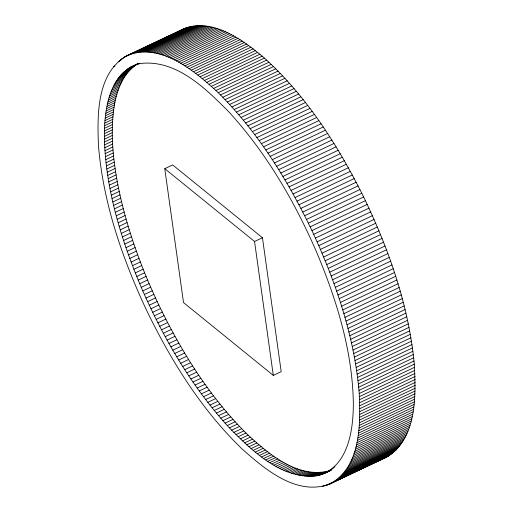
<?xml version="1.0" encoding="UTF-8"?>
<svg xmlns="http://www.w3.org/2000/svg" width="513" height="513" viewBox="0 0 513 513"><rect width="100%" height="100%" fill="white"/><g stroke="black" fill="none" stroke-linecap="round" stroke-linejoin="round"><path stroke-width="0.77" d="M104.376 136.394C104.248 109.461 109.34 71.134 140.453 63.477C176.177 59.373 205.097 88.044 228.311 111.308C265.984 152.258 294.372 201.006 316.483 251.851C336.56 299.695 352.405 350.52 353.329 402.788C353.457 429.721 348.365 468.048 317.252 475.705C281.528 479.815 252.608 451.139 229.401 427.88C191.721 386.93 163.339 338.176 141.222 287.331C121.145 239.494 105.3 188.662 104.376 136.394L112.276 132.649C112.603 108.532 115.322 79.117 137.016 64.215M330.173 483.83C361.203 466.625 360.485 424.277 359.241 393.497C354.56 336.714 335.842 281.964 311.93 230.581C287.363 179.454 256.878 130.225 215.954 90.519C192.894 69.967 160.646 42.47 127.532 55.353C96.502 72.557 97.22 114.906 98.464 145.686C103.151 202.468 121.863 257.218 145.775 308.602C170.342 359.728 200.827 408.957 241.758 448.663C264.811 469.222 297.065 496.712 330.173 483.83L385.468 457.647C417.402 439.718 415.87 395.812 414.292 364.172C408.79 305.748 388.982 249.536 363.634 196.947C338.202 145.936 306.96 96.617 264.439 58.097C242.085 39.245 208.573 14.249 178.614 31.505M126.095 56.064L184.289 28.523M124.691 56.847L185.783 27.939M123.319 57.687L187.309 27.42M121.985 58.597L123.421 57.918M133.572 53.153L188.867 26.971M120.677 59.566L122.831 58.546M135.156 52.768L190.451 26.586M119.401 60.605L121.555 59.585M136.772 52.448L192.061 26.266M118.163 61.701L119.6 61.021M138.407 52.198L193.702 26.009M140.081 52.012L195.37 25.823M141.774 51.89L197.069 25.701M143.499 51.832L198.787 25.65M113.54 66.735L114.976 66.055M145.243 51.845L200.538 25.663M147.019 51.922L202.308 25.74M148.815 52.069L204.11 25.887M150.636 52.281L205.931 26.099M152.483 52.557L207.778 26.375M154.355 52.897L209.65 26.714M156.247 53.307L211.542 27.125M158.164 53.782L213.453 27.599M130.43 67.177L137.612 63.779M129.116 67.953L138.856 63.33M137.446 64.228L139.6 63.208M127.833 68.793L135.733 65.055M126.576 69.691L134.477 65.953M125.358 70.653L133.252 66.914M160.101 54.327L215.389 28.138M124.165 71.673L132.065 67.934M123.005 72.756L130.905 69.011M121.876 73.891L129.776 70.153M162.057 54.929L217.345 28.747M120.786 75.097L128.68 71.352M119.721 76.354L127.622 72.615M164.032 55.603L219.327 29.421M118.695 77.675L126.589 73.93M117.701 79.047L125.595 75.308M166.032 56.34L221.321 30.158M116.74 80.483L124.64 76.745M168.046 57.142L223.341 30.96M115.81 81.977L123.71 78.239M114.918 83.529L122.819 79.784M170.079 58.007L225.374 31.825M114.059 85.132L121.959 81.394M113.238 86.8L121.139 83.055M172.131 58.937L227.426 32.755M112.45 88.512L120.35 84.773M174.202 59.938L229.497 33.749M111.699 90.288L119.6 86.55M176.292 60.996L231.581 34.807M110.981 92.116L118.881 88.377M110.301 94.001L118.202 90.256M178.396 62.118L233.684 35.936M109.66 95.931L117.56 92.193M180.512 63.304L235.807 37.116M109.051 97.925L116.951 94.18M182.641 64.548L237.936 38.366M108.48 99.964L116.38 96.226M107.942 102.055L115.842 98.316M184.789 65.863L240.084 39.681M107.448 104.197L115.348 100.458M186.95 67.235L242.245 41.053M106.986 106.396L114.886 102.651M189.124 68.671L244.419 42.489M106.563 108.634L114.463 104.896M191.311 70.166L246.599 43.983M106.178 110.93L114.072 107.191M193.504 71.724L248.799 45.542M105.825 113.27L113.726 109.532M105.511 115.662L113.411 111.917M195.709 73.34L251.004 47.158M105.242 118.093L113.142 114.354M197.928 75.02L253.223 48.831M105.005 120.574L112.905 116.836M200.16 76.751L255.448 50.569M104.806 123.101L112.706 119.362M202.391 78.547L257.686 52.364M104.646 125.672L112.546 121.934M204.636 80.4L259.931 54.218M104.524 128.288L112.418 124.55M206.886 82.311L262.181 56.129M104.434 130.95L112.334 127.211M104.389 133.649L112.289 129.911M209.144 84.279L264.439 58.097M211.407 86.306L266.702 60.117M104.408 139.177L112.309 135.432L112.276 132.649M213.677 88.383L268.972 62.201M104.472 141.998L112.373 138.26L112.309 135.432M215.954 90.519L271.242 64.337M104.575 144.858L112.475 141.12L112.373 138.26M218.23 92.706L273.525 66.523M104.723 147.757L112.616 144.018L112.475 141.12M220.507 94.95L275.802 68.768M104.902 150.694L112.796 146.955L112.616 144.018M222.796 97.246L278.084 71.063M105.12 153.669L113.014 149.924L112.796 146.955M225.079 99.599L280.374 73.417M105.37 156.677L113.27 152.938L113.014 149.924M227.362 101.997L282.657 75.815M105.665 159.716L113.565 155.978L113.27 152.938M105.999 162.794L113.892 159.056L113.565 155.978M229.651 104.453L284.946 78.265M106.364 165.904L114.264 162.159L113.892 159.056M231.94 106.954L287.229 80.772M106.768 169.04L114.668 165.301L114.264 162.159M234.223 109.506L289.518 83.324M107.211 172.214L115.111 168.469L114.668 165.301M236.506 112.103L291.801 85.921M107.692 175.414L115.592 171.675L115.111 168.469M238.789 114.758L294.084 88.569M108.211 178.639L116.105 174.901L115.592 171.675M241.065 117.451L296.36 91.269M108.762 181.897L116.663 178.158L116.105 174.901M243.342 120.196L298.637 94.007M109.352 185.18L117.253 181.442L116.663 178.158M245.612 122.979L300.907 96.797M109.974 188.489L117.875 184.751L117.253 181.442M247.882 125.813L303.17 99.631M110.641 191.824L118.541 188.085L117.875 184.751M164.763 168.668L172.663 164.929L262.444 237.737L281.201 371.656L273.301 375.394L183.519 302.587L164.763 168.668L254.544 241.476L273.301 375.394M250.139 128.692L305.434 102.504M111.34 195.184L119.234 191.439L118.541 188.085M252.39 131.61L307.685 105.428M112.071 198.563L119.971 194.825L119.234 191.439M254.64 134.573L309.929 108.384M112.841 201.962L120.741 198.223L119.971 194.825M113.649 205.386L121.543 201.647L120.741 198.223M256.878 137.574L312.167 111.392M114.489 208.829L122.383 205.091L121.543 201.647M259.103 140.613L314.398 114.431M115.361 212.286L123.261 208.547L122.383 205.091M261.329 143.698L316.617 117.515M116.271 215.768L124.172 212.029L123.261 208.547M263.535 146.814L318.829 120.632M117.214 219.263L125.114 215.518L124.172 212.029M265.734 149.976L321.029 123.793M118.195 222.77L126.089 219.032L125.114 215.518M267.927 153.169L323.216 126.987M119.202 226.297L127.102 222.552L126.089 219.032M270.101 156.394L325.396 130.212M120.247 229.83L128.147 226.092L127.102 222.552M272.268 159.658L327.557 133.476M121.324 233.383L129.225 229.638L128.147 226.092M274.417 162.961L329.712 136.772M122.44 236.942L130.34 233.203L129.225 229.638M276.552 166.289L331.847 140.107M123.582 240.514L131.482 236.769L130.34 233.203M278.674 169.649L333.969 143.467M124.755 244.092L132.655 240.347L131.482 236.769M280.784 173.041L336.079 146.859M125.961 247.676L133.861 243.938L132.655 240.347M282.875 176.466L338.17 150.277M127.205 251.267L135.099 247.529L133.861 243.938M284.952 179.916L340.241 153.727M128.474 254.871L136.368 251.126L135.099 247.529M287.011 183.391L342.299 157.209M129.77 258.475L137.67 254.73L136.368 251.126M289.05 186.892L344.345 160.71M131.104 262.079L138.997 258.34L137.67 254.73M291.07 190.419L346.365 164.237M132.463 265.689L140.363 261.951L138.997 258.34M133.848 269.299L141.748 265.561L140.363 261.951M293.07 193.972L348.365 167.789M135.265 272.91L143.165 269.171L141.748 265.561M295.058 197.55L350.347 171.368M136.714 276.52L144.615 272.781L143.165 269.171M297.021 201.147L352.316 174.965M138.189 280.124L146.09 276.385L144.615 272.781M298.964 204.764L354.259 178.582M139.69 283.734L147.59 279.989L146.09 276.385M300.881 208.4L356.176 182.218M141.222 287.331L149.123 283.593L147.59 279.989M302.785 212.061L358.074 185.873M142.781 290.922L150.675 287.184L149.123 283.593M304.658 215.736L359.953 189.547M254.544 241.476L262.444 237.737M144.358 294.513L152.258 290.775L150.675 287.184M306.511 219.423L361.806 193.241M145.968 298.091L153.868 294.353L152.258 290.775M308.345 223.129L363.634 196.947M147.603 301.663L155.503 297.925L153.868 294.353M310.147 226.849L365.442 200.666M149.257 305.229L157.158 301.484L155.503 297.925M311.93 230.581L367.225 204.398M150.944 308.781L158.844 305.036C181.846 352.469 210.266 398.107 248.145 435.146C269.774 454.794 298.181 479.014 329.622 470.754M313.687 234.326L368.982 208.143M152.65 312.314L160.55 308.576M315.418 238.083L370.707 211.901M154.375 315.841L162.275 312.103M317.117 241.847L372.412 215.665M156.132 319.355L164.032 315.617M318.797 245.624L374.086 219.436M157.901 322.85L165.802 319.112M320.445 249.401L375.74 223.219M159.697 326.332L167.597 322.594M322.068 253.191L377.356 227.009M161.518 329.795L169.418 326.056M323.658 256.981L378.953 230.799M163.352 333.238L171.252 329.5M165.212 336.669L173.112 332.924M325.223 260.777L380.518 234.595M167.091 340.074L174.984 336.329M326.755 264.58L382.05 238.391M168.982 343.454L176.882 339.715M328.262 268.376L383.557 242.194M170.9 346.82L178.793 343.075M329.737 272.179L385.032 245.996M172.83 350.155L180.73 346.416M331.18 275.981L386.475 249.793M174.779 353.47L182.673 349.725M332.591 279.777L387.886 253.595M176.741 356.753L184.642 353.015M333.976 283.574L389.271 257.385M178.723 360.017L186.623 356.279M335.322 287.363L390.617 261.175M180.717 363.249L188.617 359.51M336.643 291.147L391.932 264.964M182.731 366.455L190.631 362.717M337.926 294.924L393.215 268.741M184.757 369.629L192.651 365.891M339.176 298.694L394.465 272.512M186.79 372.778L194.69 369.033M340.388 302.458L395.683 276.276M188.842 375.888L196.742 372.149M341.575 306.21L396.87 280.027M190.907 378.972L198.807 375.227M342.722 309.948L398.017 283.766M192.984 382.018L200.878 378.28M343.838 313.68L399.133 287.498M195.068 385.032L202.968 381.294M344.916 317.393L400.211 291.211M197.165 388.008L205.059 384.269M345.961 321.093L401.256 294.911M199.268 390.951L207.169 387.212M346.968 324.78L402.263 298.598M201.385 393.856L209.285 390.117M203.507 396.729L211.407 392.984M347.942 328.448L403.231 302.266M205.636 399.556L213.536 395.812M348.872 332.097L404.167 305.915M207.778 402.346L215.672 398.601M349.776 335.726L405.065 309.544M209.92 405.09L217.82 401.352M350.635 339.337L405.93 313.154M212.068 407.803L219.968 404.058M351.463 342.928L406.758 316.745M214.222 410.464L222.123 406.726M352.251 346.493L407.54 320.311M216.383 413.087L224.284 409.348M353.002 350.039L408.29 323.857M218.544 415.665L226.445 411.926M353.714 353.56L409.002 327.377M220.712 418.204L228.612 414.459M354.387 357.054L409.682 330.872M222.886 420.692L230.779 416.947M355.022 360.517L410.317 334.335M225.053 423.135L232.953 419.39M355.618 363.961L410.913 337.778M227.227 425.527L235.127 421.789M356.182 367.372L411.471 341.183M229.401 427.88L237.295 424.136M356.702 370.752L411.99 344.569M231.568 430.176L239.468 426.438M233.742 432.433L241.642 428.688M357.183 374.099L412.471 347.917M235.909 434.633L243.81 430.894M357.625 377.421L412.914 351.238M238.077 436.781L245.977 433.043M358.029 380.704L413.318 354.521M240.244 438.884L248.145 435.146M358.388 383.955L413.683 357.773M242.405 440.936L250.306 437.191M358.715 387.174L414.01 360.992M244.566 442.931L252.46 439.192M358.997 390.355L414.292 364.172M246.715 444.874L254.615 441.135M359.241 393.497L414.536 367.314M248.863 446.765L256.763 443.027M359.446 396.607L414.741 370.418M251.004 448.606L258.905 444.861M359.613 399.672L414.908 373.49M253.14 450.388L261.04 446.643M255.269 452.113L263.163 448.375M359.741 402.699L415.036 376.516M257.385 453.787L265.285 450.042M359.825 405.687L415.12 379.505M259.495 455.403L267.395 451.658M359.87 408.637L415.164 382.448M261.598 456.961L269.492 453.216M359.876 411.535L415.171 385.353M263.688 458.462L271.589 454.723M359.844 414.401L415.139 388.213M265.766 459.905L273.666 456.166M359.773 417.216L415.062 391.028M267.837 461.29L275.738 457.551M359.658 419.987L414.953 393.804M269.896 462.617L277.789 458.879M271.935 463.887L279.835 460.148M359.504 422.712L414.799 396.53M273.968 465.099L281.868 461.36M359.312 425.392L414.6 399.204M275.988 466.253L283.888 462.508M359.074 428.022L414.369 401.839M277.988 467.343L285.888 463.598M358.805 430.606L414.1 404.424M279.976 468.369L287.876 464.631M281.951 469.337L289.851 465.599M358.491 433.139L413.786 406.956M283.907 470.248L291.807 466.509M358.138 435.627L413.433 409.438M285.85 471.094L293.75 467.356M357.747 438.057L413.042 411.875M287.774 471.883L295.668 468.145M357.317 440.443L412.612 414.254M289.678 472.608L297.572 468.869M291.564 473.275L299.464 469.53M356.849 442.77L412.144 416.588M293.43 473.871L301.33 470.132M356.343 445.047L411.631 418.865M295.276 474.41L303.177 470.671M297.104 474.891L305.004 471.146M355.791 447.272L411.086 421.09M298.912 475.301L306.806 471.562M355.208 449.446L410.503 423.257M300.695 475.654L308.595 471.909M302.458 475.942L310.359 472.197M354.579 451.555L409.874 425.373M304.196 476.167L312.096 472.428M305.915 476.327L313.815 472.588M353.919 453.62L409.214 427.432M307.614 476.43L315.508 472.691M353.22 455.621L408.515 429.439M309.281 476.468L317.181 472.723M310.929 476.436L318.823 472.697M312.545 476.346L320.445 472.608M352.482 457.57L407.771 431.388M314.142 476.199L322.042 472.454M315.713 475.981L323.613 472.242M333.546 467.51L334.976 466.83M317.252 475.705L325.152 471.96M332.353 468.529L333.79 467.85M351.706 459.462L406.995 433.273M318.772 475.365L326.672 471.62M331.129 469.491L332.565 468.811M320.259 474.961L328.16 471.216M329.878 470.389L331.315 469.709M321.722 474.493L331.462 469.87M323.152 473.961L330.866 470.306M324.556 473.371L330.956 470.338M350.892 461.29L406.181 435.107M350.039 463.066L405.334 436.884M349.148 464.778L404.443 438.596M348.224 466.432L403.519 440.25M347.263 468.029L402.558 441.847M346.269 469.568L401.564 443.379M345.236 471.037L400.531 444.854M344.165 472.454L399.46 446.265M343.062 473.8L398.357 447.618M341.927 475.089L397.216 448.907M340.754 476.314L396.042 450.132M339.548 477.481L394.837 451.299M338.304 478.578L393.599 452.395M322.549 486.414L324.703 485.394M337.035 479.617L392.323 453.434M324.133 486.029L326.287 485.009M335.726 480.585L391.015 454.403M325.691 485.58L335.746 480.816M339.33 479.116L346.512 475.718M350.103 474.018L355.131 471.639M360.876 468.914L365.904 466.535M371.649 463.816L374.522 462.457M378.113 460.757L380.986 459.398M334.386 481.495L389.681 455.313M327.217 485.061L388.309 456.153M328.711 484.477L386.905 456.936M385.468 457.647L381.492 459.225M157.158 301.484L158.844 305.036"/></g></svg>
